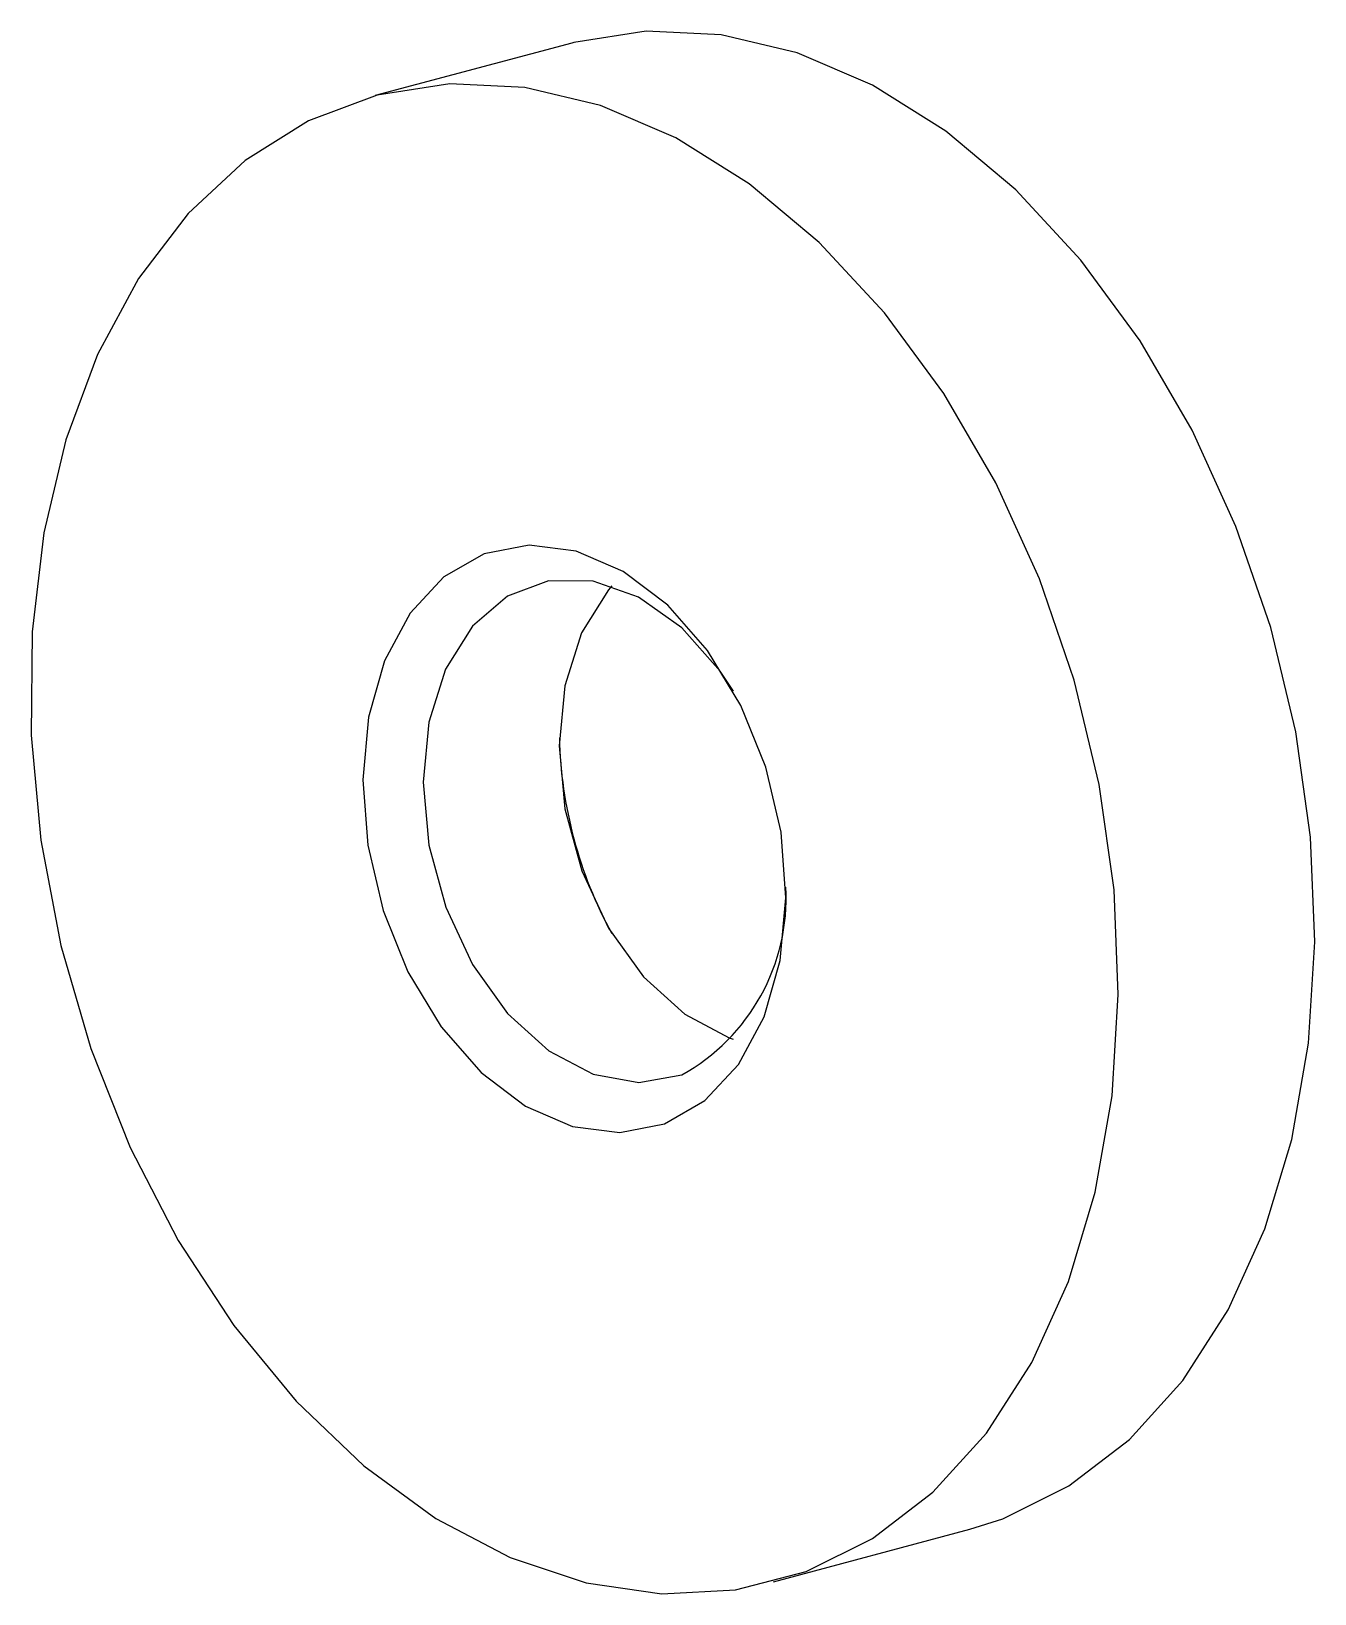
# Model space of a CAD drawing. Header units: millimetres. Extents: x -7982 to 6300, y -38 to 5016.
# Drawn here: x -6108.16 to -6078.13, y 2153.18 to 2189.74 of the extents above; entities that cross this region are included whole.
import ezdxf

# ---------------------------------------------------------------- set-up
doc = ezdxf.new("R2010")
doc.units = ezdxf.units.MM
doc.header["$LTSCALE"] = 15

msp = doc.modelspace()

# ---------------------------------------------------------------- linework, layer by layer
at = {"color": 7, "linetype": 'Continuous', "lineweight": 25}
for p, q in [((-6095.517, 2189.461), (-6100.113, 2188.23)), ((-6090.797, 2153.456), (-6086.2, 2154.688))]:
    msp.add_line(p, q, dxfattribs=at)
at = {"color": 7, "linetype": 'Continuous', "lineweight": 25, "flags": 128}
for points in [[(-6086.2, 2154.688), (-6085.431, 2154.934), (-6083.882, 2155.701), (-6082.468, 2156.786), (-6081.218, 2158.169), (-6080.155, 2159.823), (-6079.301, 2161.715), (-6078.671, 2163.808), (-6078.279, 2166.063), (-6078.132, 2168.435), (-6078.232, 2170.877), (-6078.578, 2173.343), (-6079.163, 2175.784), (-6079.976, 2178.153), (-6081, 2180.403), (-6082.217, 2182.492), (-6083.602, 2184.377), (-6085.127, 2186.024), (-6086.765, 2187.398), (-6088.482, 2188.475), (-6090.245, 2189.232), (-6092.021, 2189.655), (-6093.773, 2189.737), (-6095.469, 2189.474), (-6095.517, 2189.461)], [(-6090.028, 2153.703), (-6088.478, 2154.469), (-6087.064, 2155.555), (-6085.814, 2156.938), (-6084.751, 2158.591), (-6083.897, 2160.483), (-6083.267, 2162.577), (-6082.875, 2164.832), (-6082.728, 2167.203), (-6082.828, 2169.646), (-6083.174, 2172.111), (-6083.759, 2174.552), (-6084.572, 2176.921), (-6085.597, 2179.172), (-6086.813, 2181.26), (-6088.198, 2183.146), (-6089.724, 2184.792), (-6091.361, 2186.167), (-6093.078, 2187.244), (-6094.842, 2188.001), (-6096.617, 2188.424), (-6098.369, 2188.505), (-6100.065, 2188.243), (-6101.672, 2187.641), (-6103.157, 2186.713), (-6104.492, 2185.476), (-6105.651, 2183.954), (-6106.612, 2182.177), (-6107.356, 2180.179), (-6107.868, 2178), (-6108.139, 2175.681), (-6108.162, 2173.268), (-6107.939, 2170.808), (-6107.472, 2168.348), (-6106.771, 2165.938), (-6105.85, 2163.622), (-6104.727, 2161.447), (-6103.423, 2159.456), (-6101.965, 2157.685), (-6100.379, 2156.171), (-6098.698, 2154.942), (-6096.953, 2154.023), (-6095.18, 2153.432), (-6093.411, 2153.179), (-6091.683, 2153.27), (-6090.028, 2153.703)], [(-6093.344, 2164.177), (-6092.401, 2164.718), (-6091.611, 2165.565), (-6091.013, 2166.677), (-6090.638, 2167.998), (-6090.505, 2169.461), (-6090.62, 2170.994), (-6090.977, 2172.519), (-6091.559, 2173.961), (-6092.337, 2175.246), (-6093.27, 2176.31), (-6094.313, 2177.1), (-6095.414, 2177.576), (-6096.516, 2177.715), (-6097.565, 2177.509), (-6098.509, 2176.969), (-6099.299, 2176.122), (-6099.896, 2175.01), (-6100.271, 2173.689), (-6100.404, 2172.225), (-6100.289, 2170.692), (-6099.932, 2169.167), (-6099.35, 2167.726), (-6098.573, 2166.441), (-6097.639, 2165.377), (-6096.596, 2164.587), (-6095.496, 2164.11), (-6094.393, 2163.972), (-6093.344, 2164.177)], [(-6091.734, 2174.294), (-6092.045, 2174.765), (-6092.944, 2175.782), (-6093.955, 2176.499), (-6095.017, 2176.874), (-6096.061, 2176.881), (-6097.023, 2176.521), (-6097.842, 2175.816), (-6098.467, 2174.811), (-6098.858, 2173.568), (-6098.99, 2172.165), (-6098.856, 2170.692), (-6098.464, 2169.24), (-6097.838, 2167.901), (-6097.018, 2166.758), (-6096.056, 2165.884), (-6095.011, 2165.334), (-6093.95, 2165.141), (-6092.939, 2165.319), (-6092.939, 2165.319)], [(-6094.578, 2176.763), (-6094.66, 2176.669), (-6095.285, 2175.663), (-6095.676, 2174.42), (-6095.808, 2173.018), (-6095.674, 2171.545), (-6095.282, 2170.093), (-6094.656, 2168.753), (-6093.836, 2167.611), (-6092.874, 2166.737), (-6091.829, 2166.186), (-6091.736, 2166.155)]]:
    msp.add_lwpolyline(points, dxfattribs=at)
at = {"color": 7, "linetype": 'Continuous', "lineweight": 25}
for centre, radius, start, end in [((-6085.747, 2173.444), 10.062, 181.3704, 208.6256), ((-6095.24, 2169.462), 4.74, 299.049, 3.0473)]:
    msp.add_arc(centre, radius, start, end, dxfattribs=at)

doc.saveas('drawing.dxf')
